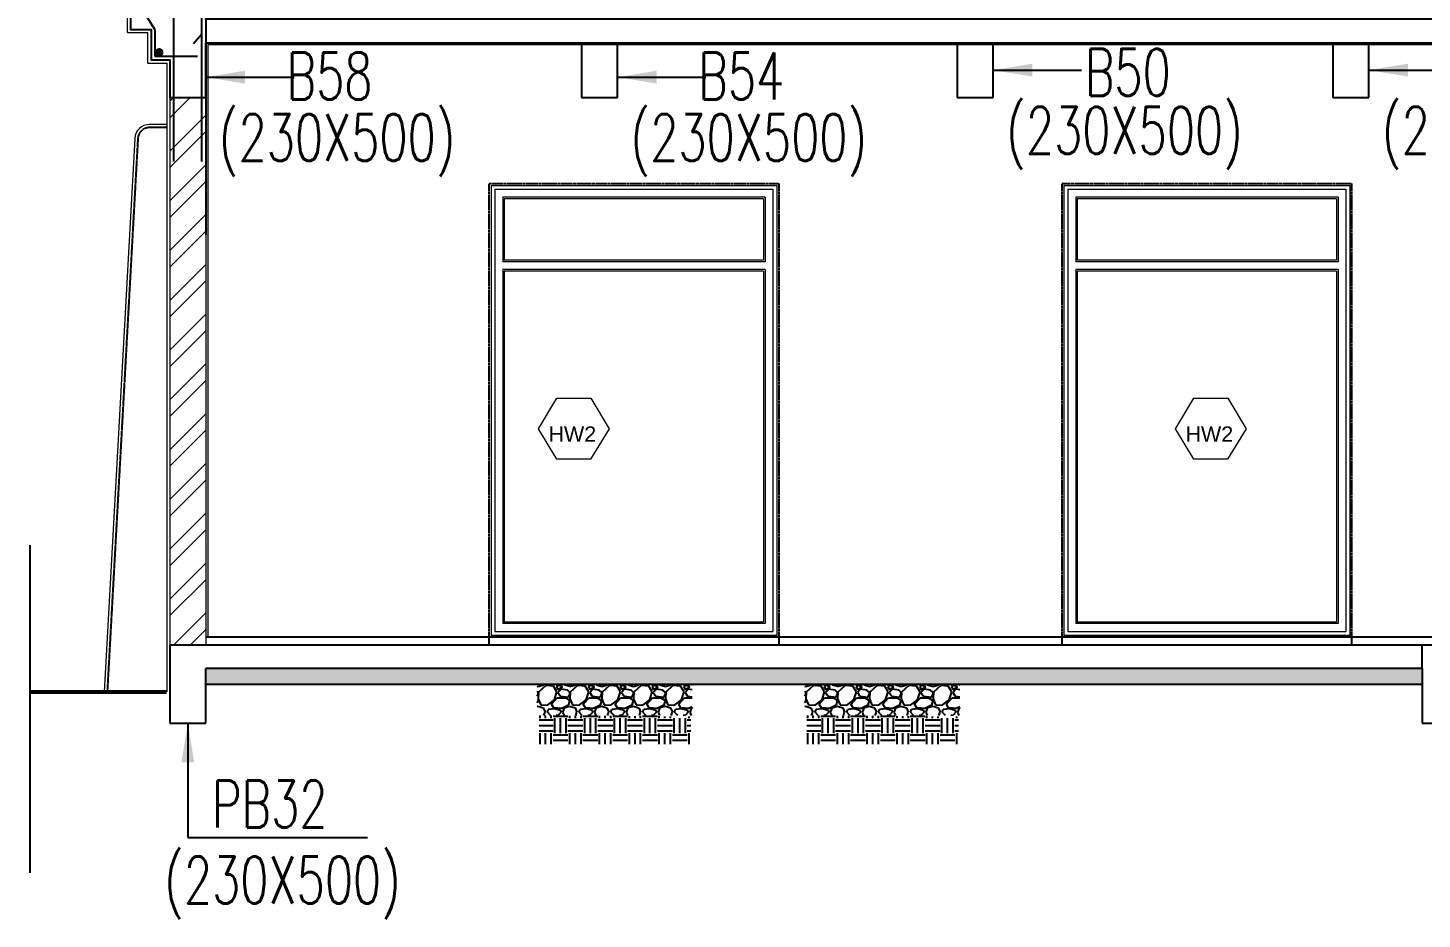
# Model space of a CAD drawing. Header units: millimetres. Extents: x 2659630 to 6742168, y -2425387 to -732288.
# Drawn here: x 3281792 to 3290699, y -1112906 to -1107209 of the extents above; entities that cross this region are included whole.
import ezdxf
from ezdxf.enums import TextEntityAlignment as Align

# ---------------------------------------------------------------- set-up
doc = ezdxf.new("R2010")
doc.units = ezdxf.units.MM
doc.linetypes.add('Hidden', pattern=[7.14375, 4.7625, -2.38125])
for name, color, linetype, lineweight in [('A-DOOR', 31, 'Continuous', 18), ('A-DOOR-FRAM', 31, 'Continuous', 18), ('A-GENM', 13, 'Continuous', 18), ('A-GLAZ-IDEN', 152, 'Continuous', 9), ('A-PLASTER', 50, 'Continuous', 0), ('A-WALL', 113, 'Continuous', 9), ('A-WALL-PATT', 111, 'Continuous', 0), ('I-WALL', 2, 'Continuous', 18)]:
    doc.layers.add(name, color=color, linetype=linetype, lineweight=lineweight)
for name, color, linetype in [('A-EARTH FILL', 1, 'Continuous'), ('A-LINE-1 HIDDEN', 1, 'Continuous'), ('A-MOULDING', 20, 'Continuous'), ('A-RCC LINE', 6, 'Continuous'), ('A-RUBBLE', 1, 'Continuous'), ('S-BEAM NO', 3, 'Continuous'), ('S-COLUMN NO', 2, 'Continuous'), ('S-CONCRET LINE', 4, 'Continuous'), ('S-DIM-1', 5, 'Continuous'), ('S-PCC', 9, 'Continuous'), ('S-REINFORCEMENT', 6, 'Continuous')]:
    doc.layers.add(name, color=color, linetype=linetype)
doc.styles.add('Arial_1', font='arial.ttf', dxfattribs={"height": 98.353293})
doc.styles.add('ROMANS', font='r.shx', dxfattribs={"width": 0.7})
doc.dimstyles.new('dim33.33', dxfattribs={"dimtxt": 250, "dimasz": 250, "dimexe": 200, "dimexo": 200, "dimgap": 100, "dimtad": 1, "dimdec": 0, "dimlfac": 0.333331, "dimzin": 0, "dimdsep": 46, "dimtxsty": 'ROMANS', "dimcen": 0, "dimclrd": 5, "dimclre": 5, "dimclrt": 4, "dimadec": 0, "dimazin": 0, "dimtfac": 1, "dimtdec": 0, "dimtix": 1, "dimtofl": 0, "dimtmove": 2, "dimatfit": 3, "dimfxl": 1, "dimtolj": 1, "dimtzin": 0, "dimlwd": -1, "dimlwe": -1, "dimarcsym": 0})

# ---------------------------------------------------------------- blocks, each defined once
blk = doc.blocks.new('WINDOW-HW2-1850X2950-ELV')
at = {"layer": 'A-DOOR'}
for p, q in [((37, 2913), (1813, 2913)), ((1763, 2863), (87, 2863)), ((1753, 2853), (97, 2853)), ((1763, 2450), (87, 2450)), ((1753, 2460), (97, 2460)), ((1763, 2400), (87, 2400)), ((1753, 2390), (97, 2390)), ((1763, 137), (87, 137)), ((1753, 147), (97, 147)), ((37, 87), (1813, 87))]:
    blk.add_line(p, q, dxfattribs=at)
at = {"layer": 'A-DOOR-FRAM'}
for p, q in [((37, 2913), (37, 87)), ((87, 2863), (87, 2450)), ((97, 2853), (97, 2460)), ((1753, 2853), (1753, 2460)), ((1763, 2863), (1763, 2450)), ((1813, 2913), (1813, 87)), ((87, 2400), (87, 137)), ((97, 2390), (97, 147)), ((1753, 2390), (1753, 147)), ((1763, 2400), (1763, 137))]:
    blk.add_line(p, q, dxfattribs=at)
at = {"layer": 'A-LINE-1 HIDDEN', "linetype": 'Hidden'}
blk.add_lwpolyline([(0, 2950), (1850, 2950), (1850, 0), (0, 0)], close=True, dxfattribs=at)
at = {"layer": 'I-WALL'}
blk.add_line((12, 2938), (12, 62), dxfattribs=at)
blk.add_lwpolyline([(12, 2938), (1838, 2938), (1838, 62), (12, 62)], dxfattribs=at)

msp = doc.modelspace()

# ---------------------------------------------------------------- hatches: boundary and pattern name
at = {"layer": 'A-EARTH FILL'}
h = msp.add_hatch(dxfattribs=at)
h.set_pattern_fill('EARTH', color=256, scale=15, angle=90)
h.set_pattern_definition([(90, (4130193.02, -1164009.16), (-95.25, 95.25), [95.25, -95.25]), (90, (4130157.305, -1164009.16), (-95.25, 95.25), [95.25, -95.25]), (90, (4130121.59, -1164009.16), (-95.25, 95.25), [95.25, -95.25]), (180, (4130109.68, -1163997.25), (-95.25, -95.25), [95.25, -95.25]), (180, (4130109.68, -1163961.53), (-95.25, -95.25), [95.25, -95.25]), (180, (4130109.68, -1163925.81), (-95.25, -95.25), [95.25, -95.25])])
h.paths.add_polyline_path([(3286027.341, -1111788.197), (3286027.341, -1111610.577), (3285057.341, -1111603.748), (3285057.341, -1111788.197)])
h = msp.add_hatch(dxfattribs=at)
h.set_pattern_fill('EARTH', color=256, scale=15, angle=90)
h.set_pattern_definition([(90, (4131903.02, -1164009.16), (-95.25, 95.25), [95.25, -95.25]), (90, (4131867.3, -1164009.16), (-95.25, 95.25), [95.25, -95.25]), (90, (4131831.58, -1164009.16), (-95.25, 95.25), [95.25, -95.25]), (180, (4131819.67, -1163997.25), (-95.25, -95.25), [95.25, -95.25]), (180, (4131819.67, -1163961.53), (-95.25, -95.25), [95.25, -95.25]), (180, (4131819.67, -1163925.81), (-95.25, -95.25), [95.25, -95.25])])
h.paths.add_polyline_path([(3287737.333, -1111788.197), (3287737.333, -1111610.577), (3286767.333, -1111603.748), (3286767.333, -1111788.197)])
at = {"layer": 'A-RUBBLE'}
h = msp.add_hatch(dxfattribs=at)
h.set_pattern_fill('GRAVEL', color=256, scale=8)
h.set_pattern_definition([(228.012788, (3131374.296, -1163805.957), (-1625.6000001, -1828.7999999), [27.33772, -2706.4387]), (184.969741, (3131356.008, -1163826.277), (2438.39999904, 203.20001158), [46.91238, -4644.3239]), (132.510447, (3131309.272, -1163830.341), (2032.0000009, -2235.1999992), [33.07852, -3274.77782]), (267.273689, (3131230.024, -1163881.141), (203.2000004, 4064), [42.72036, -4229.315]), (292.833654, (3131227.992, -1163923.813), (-1016.0000001, 2438.39999996), [41.8907, -4147.18462]), (357.273689, (3131244.248, -1163962.421), (-4064, 203.2000004), [42.72036, -4229.315]), (37.6942405, (3131286.92, -1163964.453), (-2641.59999988, -2032.00000015), [56.4955, -5593.04923]), (72.2553284, (3131331.624, -1163929.909), (1422.4000004, 4470.39999988), [53.33756, -5280.42053]), (121.4295656, (3131347.88, -1163879.109), (-1625.60000023, 2641.59999986), [42.86504, -4243.64366]), (175.236358, (3131325.528, -1163842.533), (2235.2, -203.2000004), [48.93706, -2397.91496]), (222.397438, (3131276.76, -1163838.469), (-2438.39999992, -2235.20000009), [63.28623, -6265.3418]), (138.814075, (3131431.192, -1163883.173), (-1422.4, 1219.2), [21.60036, -2138.44527]), (171.4692344, (3131414.936, -1163868.949), (2641.6000001, -406.39999954), [41.09456, -4068.37112]), (225, (3131374.3, -1163862.85), (0, -203.2), [28.73675, -258.63145]), (203.19859, (3131360.072, -1163838.47), (1016, 406.4), [15.4753, -1532.0498]), (291.80141, (3131345.848, -1163844.565), (-203.2, 609.6), [21.88525, -1072.38024]), (30.963757, (3131353.976, -1163864.885), (609.6, 406.4), [35.54557, -1149.30385]), (161.56505, (3131384.456, -1163846.6), (406.4, -203.2), [25.70297, -616.87185]), (16.38954, (3131227.992, -1163844.565), (2032, 609.6), [36.00704, -3564.70613]), (70.346176, (3131262.536, -1163834.405), (-812.8000001, -2235.2), [30.20792, -2990.57725]), (293.19859, (3131384.456, -1163805.957), (-406.4, 1016), [30.9504, -1516.57469]), (343.61046, (3131396.648, -1163834.405), (-2032.00000004, 609.59999986), [36.00704, -3564.70613]), (339.443955, (3131227.992, -1163970.55), (-1016, 406.4), [34.72282, -1701.41875]), (294.775141, (3131260.504, -1163982.741), (-1016.0000012, 2235.1999995), [29.09377, -2880.28747]), (66.80141, (3131386.488, -1164009.157), (406.4, 1016), [30.9504, -1516.57469]), (17.354025, (3131398.68, -1163980.709), (-2641.59999995, -812.8000002), [34.06262, -3372.19008]), (69.443955, (3131286.92, -1164009.157), (-406.4, -1016), [17.3614, -1718.78015]), (101.309932, (3131374.296, -1164009.157), (-203.2, 812.8), [10.36117, -1025.7596]), (165.963757, (3131372.264, -1163998.997), (609.6, -203.2), [41.8907, -795.92437]), (186.009006, (3131331.624, -1163988.837), (2032, 203.2000001), [38.82136, -3843.3092]), (303.690068, (3131353.976, -1163883.173), (-203.2, 406.4), [29.3059, -703.3421]), (353.1572266, (3131370.232, -1163907.557), (3454.40000002, -406.3999998), [51.16454, -5065.28073]), (60.945396, (3131421.032, -1163913.653), (-812.8, -1422.4), [20.92066, -2071.15139]), (90, (3131431.2, -1163895.37), (-203.2, 203.2), [12.192, -191.008]), (120.256437, (3131327.56, -1163982.741), (812.7999999, -1422.4), [28.22936, -2794.71526]), (48.012787, (3131313.336, -1163958.357), (1625.6000001, 1828.7999999), [54.67543, -2679.10098]), (0, (3131349.91, -1163917.72), (203.2, 203.2), [52.832, -150.368]), (325.3048465, (3131402.744, -1163917.717), (2032.0000008, -1422.3999989), [32.12876, -3180.74534]), (254.054604, (3131429.16, -1163936.005), (-203.2, -812.8), [29.58633, -1449.732]), (207.6459754, (3131421.032, -1163964.453), (-3860.80000014, -2031.99999973), [48.1716, -4768.99715]), (175.426079, (3131378.36, -1163986.805), (-2641.6, 203.2), [50.96236, -5045.26772])])
h.paths.add_polyline_path([(3286035.193, -1111403.748), (3285045.193, -1111403.748), (3285045.193, -1111603.748), (3286035.193, -1111603.748)])
h = msp.add_hatch(dxfattribs=at)
h.set_pattern_fill('GRAVEL', color=256, scale=8)
h.set_pattern_definition([(228.012788, (3133084.288, -1163805.957), (-1625.6000001, -1828.7999999), [27.33772, -2706.4387]), (184.969741, (3133066, -1163826.277), (2438.39999904, 203.20001158), [46.91238, -4644.3239]), (132.510447, (3133019.264, -1163830.341), (2032.0000009, -2235.1999992), [33.07852, -3274.77782]), (267.273689, (3132940.016, -1163881.141), (203.2000004, 4064), [42.72036, -4229.315]), (292.833654, (3132937.984, -1163923.813), (-1016.0000001, 2438.39999996), [41.8907, -4147.18462]), (357.273689, (3132954.24, -1163962.421), (-4064, 203.2000004), [42.72036, -4229.315]), (37.6942405, (3132996.912, -1163964.453), (-2641.59999988, -2032.00000015), [56.4955, -5593.04923]), (72.2553284, (3133041.616, -1163929.909), (1422.4000004, 4470.39999988), [53.33756, -5280.42053]), (121.4295656, (3133057.872, -1163879.109), (-1625.60000023, 2641.59999986), [42.86504, -4243.64366]), (175.236358, (3133035.52, -1163842.533), (2235.2, -203.2000004), [48.93706, -2397.91496]), (222.397438, (3132986.752, -1163838.469), (-2438.39999992, -2235.20000009), [63.28623, -6265.3418]), (138.814075, (3133141.184, -1163883.173), (-1422.4, 1219.2), [21.60036, -2138.44527]), (171.4692344, (3133124.928, -1163868.949), (2641.6000001, -406.39999954), [41.09456, -4068.37112]), (225, (3133084.29, -1163862.85), (0, -203.2), [28.73675, -258.63145]), (203.19859, (3133070.064, -1163838.47), (1016, 406.4), [15.4753, -1532.0498]), (291.80141, (3133055.84, -1163844.565), (-203.2, 609.6), [21.88525, -1072.38024]), (30.963757, (3133063.968, -1163864.885), (609.6, 406.4), [35.54557, -1149.30385]), (161.56505, (3133094.45, -1163846.6), (406.4, -203.2), [25.70297, -616.87185]), (16.38954, (3132937.984, -1163844.565), (2032, 609.6), [36.00704, -3564.70613]), (70.346176, (3132972.528, -1163834.405), (-812.8000001, -2235.2), [30.20792, -2990.57725]), (293.19859, (3133094.448, -1163805.957), (-406.4, 1016), [30.9504, -1516.57469]), (343.61046, (3133106.64, -1163834.405), (-2032.00000004, 609.59999986), [36.00704, -3564.70613]), (339.443955, (3132937.984, -1163970.55), (-1016, 406.4), [34.72282, -1701.41875]), (294.775141, (3132970.496, -1163982.741), (-1016.0000012, 2235.1999995), [29.09377, -2880.28747]), (66.80141, (3133096.48, -1164009.157), (406.4, 1016), [30.9504, -1516.57469]), (17.354025, (3133108.672, -1163980.709), (-2641.59999995, -812.8000002), [34.06262, -3372.19008]), (69.443955, (3132996.912, -1164009.157), (-406.4, -1016), [17.3614, -1718.78015]), (101.309932, (3133084.288, -1164009.157), (-203.2, 812.8), [10.36117, -1025.7596]), (165.963757, (3133082.256, -1163998.997), (609.6, -203.2), [41.8907, -795.92437]), (186.009006, (3133041.616, -1163988.837), (2032, 203.2000001), [38.82136, -3843.3092]), (303.690068, (3133063.97, -1163883.173), (-203.2, 406.4), [29.3059, -703.3421]), (353.1572266, (3133080.224, -1163907.557), (3454.40000002, -406.3999998), [51.16454, -5065.28073]), (60.945396, (3133131.024, -1163913.653), (-812.8, -1422.4), [20.92066, -2071.15139]), (90, (3133141.18, -1163895.37), (-203.2, 203.2), [12.192, -191.008]), (120.256437, (3133037.552, -1163982.741), (812.7999999, -1422.4), [28.22936, -2794.71526]), (48.012787, (3133023.328, -1163958.357), (1625.6000001, 1828.7999999), [54.67543, -2679.10098]), (0, (3133059.9, -1163917.72), (203.2, 203.2), [52.832, -150.368]), (325.3048465, (3133112.736, -1163917.717), (2032.0000008, -1422.3999989), [32.12876, -3180.74534]), (254.054604, (3133139.152, -1163936.005), (-203.2, -812.8), [29.58633, -1449.732]), (207.6459754, (3133131.024, -1163964.453), (-3860.80000014, -2031.99999973), [48.1716, -4768.99715]), (175.426079, (3133088.352, -1163986.805), (-2641.6, 203.2), [50.96236, -5045.26772])])
h.paths.add_polyline_path([(3287745.184, -1111403.748), (3286755.184, -1111403.748), (3286755.184, -1111603.748), (3287745.184, -1111603.748)])
at = {"layer": 'A-WALL-PATT'}
h = msp.add_hatch(dxfattribs=at)
h.set_pattern_fill('ANSI32', color=256, scale=600, angle=180, style=0)
h.set_pattern_definition([(225, (3476168.42, -946770.2), (159.09903, -159.09903), []), (225, (3476062.35, -946770.2), (159.09903, -159.09903), [])])
h.paths.add_polyline_path([(3282928.642, -1107653.829), (3282698.642, -1107653.829), (3282698.642, -1111153.748), (3282928.642, -1111153.748)])
at = {"layer": 'S-PCC'}
h = msp.add_hatch(dxfattribs=at)
h.set_pattern_fill('AR-CONC', color=256, style=0)
h.set_pattern_definition([(50, (-8592.41, 93741.43), (182.184669, -15.9390855), [19.05, -209.55]), (355, (-8592.41, 93741.43), (-35.242826, 191.056643), [15.24, -167.64]), (100.451, (-8577.23, 93740.1), (146.942502, 175.116688), [16.19, -178.09]), (46.1842, (-8592.4, 93792.23), (271.079041, -42.042328), [28.575, -314.325]), (96.6356, (-8569.82, 93788.72), (237.404234, 247.425556), [24.285, -267.135]), (351.184, (-8592.4, 93792.23), (237.404606, 247.425118), [22.86, -251.46]), (21, (-8567.01, 93779.53), (151.61488, -102.2655185), [19.05, -209.55]), (326, (-8567.01, 93779.53), (61.802028, 184.187966), [15.24, -167.64]), (71.4514, (-8554.38, 93771), (213.416491, 81.922858), [16.19, -178.09]), (37.5, (-8592.41, 93741.43), (3.0886033, 84.5550389), [0, -165.608, 0, -170.18, 0, -168.275]), (7.5, (-8592.41, 93741.43), (66.8196625, 100.1805748), [0, -97.028, 0, -161.798, 0, -64.135]), (327.5, (-8649.05, 93741.43), (135.5905952, -5.728744), [0, -63.5, 0, -198.12, 0, -262.89]), (317.5, (-8674.45, 93741.43), (148.1291814, 25.426491), [0, -82.55, 0, -131.572, 0, -186.69])])
h.paths.add_polyline_path([(3282928.642, -1111303.745), (3282928.642, -1111403.749), (3290698.642, -1111403.748), (3290698.642, -1111303.745)])

# ---------------------------------------------------------------- linework, layer by layer
msp.add_lwpolyline([(3281804.541, -1111453.748, 25, 25, 0), (3282678.642, -1111453.748, 25, 25, 0)], format="xyseb")
at = {"layer": 'A-GENM'}
for p, q in [((3282678.642, -1107825.935), (3282569.381, -1107825.936)), ((3282474.527, -1107915.684), (3282278.625, -1111453.749))]:
    msp.add_line(p, q, dxfattribs=at)
msp.add_arc((3282569.382, -1107920.936), 95, 90.0002838, 176.8307786, dxfattribs=at)
at = {"layer": 'A-GLAZ-IDEN'}
for points in [[(3285385.968, -1109965.739), (3285171.25, -1109965.739), (3285053.244, -1109770.848), (3285171.25, -1109575.956), (3285387.561, -1109575.956), (3285505.568, -1109770.848), (3285385.968, -1109965.739)], [(3289455.338, -1109965.739), (3289240.62, -1109965.739), (3289122.614, -1109770.848), (3289240.62, -1109575.956), (3289456.931, -1109575.956), (3289574.938, -1109770.848), (3289455.338, -1109965.739)]]:
    msp.add_lwpolyline(points, close=True, dxfattribs=at)
at = {"layer": 'A-LINE-1 HIDDEN', "linetype": 'Hidden', "ltscale": 0.5}
for p, q in [((3282678.642, -1107845.935), (3282569.382, -1107845.936)), ((3282494.497, -1107916.789), (3282298.595, -1111454.855))]:
    msp.add_line(p, q, dxfattribs=at)
msp.add_arc((3282569.382, -1107920.936), 75, 90.0002838, 176.8307786, dxfattribs=at)
at = {"layer": 'A-MOULDING'}
msp.add_line((3308098.642, -1111103.745), (3282928.642, -1111103.745), dxfattribs=at)
at = {"layer": 'A-PLASTER'}
for p, q in [((3282428.64, -1107238.792), (3282428.64, -1107012.365)), ((3282428.64, -1107238.792), (3282558.642, -1107238.792)), ((3282558.641, -1107433.766), (3282558.642, -1107238.792)), ((3282940.642, -1107315.829), (3282940.642, -1111103.745)), ((3282940.642, -1107315.829), (3306686.642, -1107315.829)), ((3282558.641, -1107433.766), (3282678.642, -1107433.767)), ((3282678.642, -1107433.767), (3282678.642, -1111453.749))]:
    msp.add_line(p, q, dxfattribs=at)
at = {"layer": 'A-RCC LINE'}
msp.add_line((3282698.642, -1111153.748), (3282698.642, -1111283.745), dxfattribs=at)
at = {"layer": 'A-WALL'}
for p, q in [((3282698.642, -1107653.829), (3282698.642, -1111153.748)), ((3282928.642, -1107653.829), (3282928.642, -1111153.748))]:
    msp.add_line(p, q, dxfattribs=at)
at = {"layer": 'S-COLUMN NO', "ltscale": 1200}
for p, q in [((3282928.642, -1107153.748), (3282928.642, -1108531.139)), ((3281804.541, -1110515.979), (3281804.541, -1112608.882)), ((3290698.642, -1111303.745), (3290698.642, -1111153.747))]:
    msp.add_line(p, q, dxfattribs=at)
at = {"layer": 'S-CONCRET LINE'}
for p, q in [((3285328.642, -1107303.746), (3285328.642, -1107653.75)), ((3285558.642, -1107653.75), (3285558.642, -1107303.746)), ((3287728.642, -1107303.746), (3287728.642, -1107653.75)), ((3287958.642, -1107653.75), (3287958.642, -1107303.746)), ((3290128.642, -1107303.746), (3290128.642, -1107653.75)), ((3290358.642, -1107653.75), (3290358.642, -1107303.746)), ((3285328.642, -1107653.75), (3285558.642, -1107653.75)), ((3287728.642, -1107653.75), (3287958.642, -1107653.75)), ((3290128.642, -1107653.75), (3290358.642, -1107653.75)), ((3311658.642, -1111153.745), (3282698.642, -1111153.748)), ((3282928.642, -1111153.748), (3282698.642, -1111153.748)), ((3282698.642, -1111153.748), (3282698.642, -1111653.748)), ((3282928.642, -1111653.748), (3282928.642, -1111303.745)), ((3290698.642, -1111303.745), (3282928.642, -1111303.745)), ((3290698.642, -1111303.745), (3290698.642, -1111653.748)), ((3282698.642, -1111653.748), (3282928.642, -1111653.748)), ((3290698.642, -1111653.748), (3290928.642, -1111653.748))]:
    msp.add_line(p, q, dxfattribs=at)
msp.add_lwpolyline([(3306928.642, -1107153.748), (3282928.642, -1107153.748), (3282928.642, -1106753.833), (3282445.18, -1106753.833, 0.9856764), (3282448.64, -1106993.8), (3282448.64, -1107218.792), (3282578.642, -1107218.792), (3282578.641, -1107413.766), (3282698.642, -1107413.767), (3282698.642, -1107653.829), (3282928.642, -1107653.829), (3282928.642, -1107303.748), (3306698.642, -1107303.748)], format="xyb", dxfattribs=at)
at = {"layer": 'S-PCC'}
msp.add_lwpolyline([(3282928.64, -1111403.749), (3290698.642, -1111403.748)], dxfattribs=at)
at = {"layer": 'S-REINFORCEMENT'}
for p, q in [((3282723.644, -1108063.749), (3282723.641, -1106778.833)), ((3282903.642, -1108063.749), (3282903.642, -1106778.833)), ((3282603.642, -1107218.792), (3282448.641, -1106968.8)), ((3282603.642, -1107218.792), (3282603.642, -1107388.766)), ((3282903.642, -1107248.794), (3282850.289, -1107311.151)), ((3282603.642, -1107388.766), (3282874.961, -1107388.767))]:
    msp.add_line(p, q, dxfattribs=at)
at = {"layer": 'S-REINFORCEMENT', "const_width": 26.46}
msp.add_lwpolyline([(3282617.584, -1107365.069, 1), (3282645.124, -1107365.069, 1)], format="xyb", close=True, dxfattribs=at)
msp.add_lwpolyline([(3282617.584, -1107365.069, 1), (3282645.124, -1107365.069, 1)], format="xyb", close=True, dxfattribs=at)
msp.add_lwpolyline([(3282617.584, -1107365.069, 1), (3282645.124, -1107365.069, 1)], format="xyb", close=True, dxfattribs=at)

# ---------------------------------------------------------------- block references
at = {"layer": 'S-CONCRET LINE'}
for p in [(3284738.647, -1111153.728), (3288398.647, -1111153.728)]:
    msp.add_blockref('WINDOW-HW2-1850X2950-ELV', p, dxfattribs=at)

# ---------------------------------------------------------------- texts
at = {"layer": 'A-GLAZ-IDEN', "char_height": 98.3533, "width": 244.8, "attachment_point": 8, "line_spacing_factor": 0.938532, "style": 'Arial_1'}
for insert in [(3285269.91, -1109854.447), (3289339.28, -1109854.447)]:
    msp.add_mtext('HW2', dxfattribs=dict(at, insert=insert))
at = {"layer": 'S-BEAM NO', "style": 'ROMANS', "width": 0.7}
for s, p in [('B58', (3283718.967, -1107516.241, 0)), ('B54', (3286348.967, -1107516.241, 0)), ('B50', (3288818.767, -1107493.007, 0)), ('(230X500)', (3283767.862, -1107909.475)), ('(230X500)', (3286397.862, -1107909.475)), ('(230X500)', (3288797.862, -1107864.199)), ('(230X500)', (3291197.862, -1107864.199)), ('PB32', (3283337.294, -1112170.163)), ('(230X500)', (3283418.945, -1112655.529))]:
    msp.add_text(s, height=300, dxfattribs=at).set_placement(p, align=Align.MIDDLE_CENTER)

# ---------------------------------------------------------------- leaders
at = {"layer": 'S-DIM-1'}
for points in [[(3287958.642, -1107478.748), (3288522.326, -1107478.748)], [(3290358.642, -1107478.748), (3290922.326, -1107478.748)], [(3282928.642, -1107524.024), (3283492.326, -1107524.024)], [(3285558.642, -1107524.024), (3286122.326, -1107524.024)], [(3282813.642, -1111653.748), (3282813.642, -1112383.869), (3283961.694, -1112383.869)], [(3282813.642, -1111653.748), (3282813.642, -1112383.869), (3283961.694, -1112383.869)], [(3282813.642, -1111653.748), (3282813.642, -1112383.869), (3283961.694, -1112383.869)]]:
    msp.add_leader(points, dimstyle='dim33.33', dxfattribs=at)

doc.saveas('drawing.dxf')
